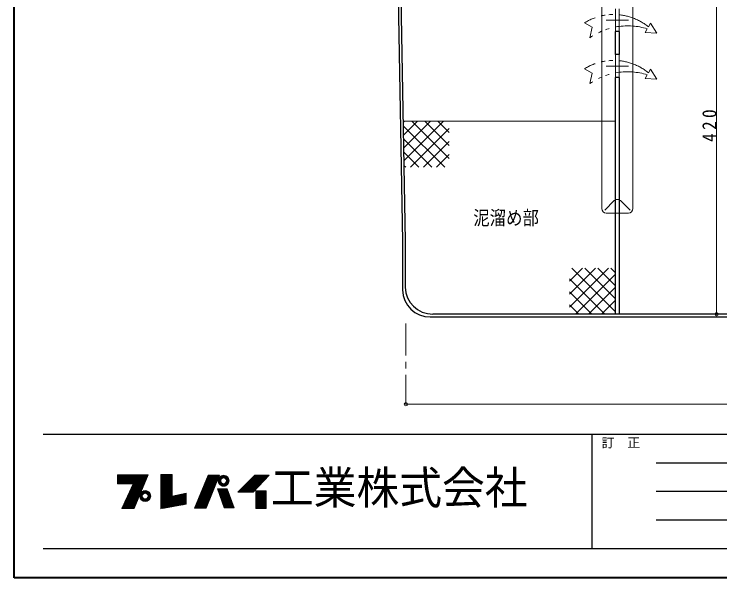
# Model space of a CAD drawing. Units: millimetres at full size, sheet at 1:7; details may follow other scales. Extents: x -1474 to 1361, y -976 to 991.
# Drawn here: x -1474 to -706, y -976 to -362 of the extents above; entities that cross this region are included whole.
import ezdxf
from ezdxf.enums import TextEntityAlignment as Align

# ---------------------------------------------------------------- set-up
doc = ezdxf.new("R2010")
doc.units = ezdxf.units.MM
doc.header["$LTSCALE"] = 7
doc.header["$PDMODE"] = 32
doc.header["$PDSIZE"] = 3.5
for name, pattern in [('CHAIN1', [8, 5, -1, 1, -1]), ('DASHED1', [1.8, 1.2, -0.6]), ('DOUBLE_CHAIN1', [8.8, 5, -1, 0.6, -0.6, 0.6, -1])]:
    doc.linetypes.add(name, pattern=pattern)
doc.layers.add('0-0_ﾚｲﾔ1', color=7, linetype='Continuous', lineweight=18)
doc.styles.add('ＭＳ ゴシック', font='')
doc.styles.get('ＭＳ ゴシック').set_extended_font_data('MS Gothic')

msp = doc.modelspace()

# ---------------------------------------------------------------- linework, layer by layer
at = {"layer": '0-0_ﾚｲﾔ1', "color": 1, "lineweight": 40}
for p, q in [((-1474.004, -975.609), (-1474.004, 991.391)), ((1360.996, -975.609), (-1474.004, -975.609))]:
    msp.add_line(p, q, dxfattribs=at)
at = {"layer": '0-0_ﾚｲﾔ1', "color": 4, "lineweight": 9}
for p, q in [((-834.844, -573.609), (-834.844, -88.609)), ((-800.844, -573.609), (-800.844, -88.609)), ((-709.844, -278.609), (-709.844, -688.609)), ((-819.844, -478.609), (-1050.836, -478.609)), ((-1050.811, -480.031), (-1049.389, -478.609)), ((-1050.75, -483.434), (-1005.575, -528.609)), ((-1050.562, -493.924), (-1035.247, -478.609)), ((-1050.313, -507.818), (-1021.104, -478.609)), ((-1050.064, -521.711), (-1006.962, -478.609)), ((-1041.433, -478.609), (-1000.828, -519.214)), ((-1027.291, -478.609), (-1000.828, -505.072)), ((-1013.148, -478.609), (-1000.828, -490.929)), ((-1042.82, -528.609), (-1000.828, -486.617)), ((-1050.492, -497.834), (-1019.717, -528.609)), ((-1028.678, -528.609), (-1000.828, -500.759)), ((-1050.234, -512.234), (-1033.859, -528.609)), ((-1014.536, -528.609), (-1000.828, -514.901)), ((-1049.976, -526.635), (-1048.001, -528.609)), ((-831.637, -575.417), (-821.353, -565.048)), ((-804.05, -575.417), (-814.334, -565.048)), ((-829.844, -578.609), (-819.844, -578.609)), ((-815.844, -578.609), (-805.844, -578.609)), ((-869.844, -680.902), (-827.551, -638.609)), ((-869.844, -666.759), (-841.693, -638.609)), ((-869.844, -652.617), (-855.835, -638.609)), ((-867.291, -638.609), (-819.844, -686.056)), ((-853.148, -638.609), (-819.844, -671.914)), ((-839.006, -638.609), (-819.844, -657.772)), ((-824.864, -638.609), (-819.844, -643.63)), ((-869.844, -650.198), (-831.433, -688.609)), ((-863.409, -688.609), (-819.844, -645.044)), ((-849.267, -688.609), (-819.844, -659.186)), ((-869.844, -664.34), (-845.575, -688.609)), ((-835.125, -688.609), (-819.844, -673.328)), ((-869.844, -678.483), (-859.717, -688.609)), ((-820.982, -688.609), (-819.844, -687.47)), ((-1047.844, -786.609), (-67.844, -786.609))]:
    msp.add_line(p, q, dxfattribs=at)
at = {"layer": '0-0_ﾚｲﾔ1', "color": 5, "lineweight": 25}
for p, q in [((-1057.735, -93.498), (-1048.495, -609.276)), ((-1059.032, -188.609), (-1051.495, -609.329)), ((-815.844, -381.109), (-819.844, -381.109)), ((-819.844, -406.109), (-819.844, -381.109)), ((-815.844, -381.109), (-815.844, -406.109)), ((-815.844, -406.109), (-819.844, -406.109)), ((-819.844, -688.609), (-819.844, -431.109)), ((-815.844, -431.109), (-819.844, -431.109)), ((-815.844, -431.109), (-815.844, -688.609)), ((-1051.495, -609.329), (-1051.495, -659.329)), ((-1048.495, -609.276), (-1048.495, -659.276)), ((-1051.495, -659.329), (-1051.429, -662.276)), ((-97.184, -688.609), (-1018.503, -688.609)), ((-1021.437, -691.609), (-94.25, -691.609))]:
    msp.add_line(p, q, dxfattribs=at)
at = {"layer": '0-0_ﾚｲﾔ1'}
for p, q in [((-819.844, -381.109), (-819.844, -356.109)), ((-815.844, -356.109), (-815.844, -381.109)), ((-819.844, -406.109), (-819.844, -431.109)), ((-815.844, -431.109), (-815.844, -406.109)), ((-1361.704, -863.749), (-1328.518, -863.749)), ((-1361.704, -864.043), (-1328.639, -864.043)), ((-1361.704, -864.484), (-1328.822, -864.484)), ((-1361.704, -864.925), (-1329.004, -864.925)), ((-1361.704, -865.366), (-1329.187, -865.366)), ((-1361.704, -865.954), (-1329.43, -865.954)), ((-1329.612, -866.395), (-1361.704, -866.395)), ((-1361.704, -866.836), (-1329.795, -866.836)), ((-1361.704, -867.277), (-1329.977, -867.277)), ((-1343.476, -899.911), (-1328.335, -863.308)), ((-1314.37, -863.161), (-1314.37, -900.352)), ((-1302.169, -863.161), (-1314.37, -863.161)), ((-1314.37, -863.749), (-1302.169, -863.749)), ((-1314.37, -864.043), (-1302.169, -864.043)), ((-1314.37, -864.484), (-1302.169, -864.484)), ((-1314.37, -864.925), (-1302.169, -864.925)), ((-1314.37, -865.366), (-1302.169, -865.366)), ((-1314.37, -865.954), (-1302.169, -865.954)), ((-1314.37, -866.395), (-1302.169, -866.395)), ((-1314.37, -866.836), (-1302.169, -866.836)), ((-1314.37, -867.277), (-1302.169, -867.277)), ((-1263.067, -863.896), (-1277.767, -899.617)), ((-1265.272, -899.617), (-1250.425, -863.896)), ((-1264.459, -867.277), (-1251.831, -867.277)), ((-1264.277, -866.836), (-1251.647, -866.836)), ((-1264.096, -866.395), (-1251.464, -866.395)), ((-1263.914, -865.954), (-1251.281, -865.954)), ((-1263.672, -865.366), (-1251.036, -865.366)), ((-1263.491, -864.925), (-1250.866, -864.925)), ((-1263.309, -864.484), (-1250.67, -864.484)), ((-1263.067, -863.896), (-1250.425, -863.896)), ((-1251.416, -867.13), (-1247.619, -867.13)), ((-1250.953, -866.395), (-1241.371, -866.395)), ((-1250.459, -865.807), (-1241.866, -865.807)), ((-1249.608, -865.072), (-1242.717, -865.072)), ((-1248.575, -864.484), (-1243.75, -864.484)), ((-1240.909, -867.13), (-1244.706, -867.13)), ((-1215.586, -867.277), (-1199.763, -867.277)), ((-1215.145, -866.836), (-1199.353, -866.836)), ((-1214.704, -866.395), (-1198.944, -866.395)), ((-1214.263, -865.954), (-1198.534, -865.954)), ((-1213.822, -882.418), (-1196.623, -863.896)), ((-1213.675, -865.366), (-1197.988, -865.366)), ((-1213.234, -864.925), (-1197.579, -864.925)), ((-1212.793, -864.484), (-1197.169, -864.484)), ((-1361.704, -867.718), (-1330.159, -867.718)), ((-1361.704, -868.159), (-1330.342, -868.159)), ((-1361.704, -868.453), (-1330.464, -868.453)), ((-1361.704, -869.041), (-1330.707, -869.041)), ((-1361.704, -869.482), (-1330.889, -869.482)), ((-1361.704, -869.923), (-1331.072, -869.923)), ((-1361.704, -870.364), (-1331.254, -870.364)), ((-1361.704, -870.805), (-1331.436, -870.805)), ((-1361.704, -871.246), (-1331.619, -871.246)), ((-1361.704, -871.687), (-1331.801, -871.687)), ((-1361.704, -872.128), (-1331.984, -872.128)), ((-1361.704, -872.569), (-1332.166, -872.569)), ((-1344.652, -873.157), (-1361.704, -873.157)), ((-1357, -899.911), (-1344.652, -873.157)), ((-1333.017, -874.627), (-1345.331, -874.627)), ((-1332.835, -874.186), (-1345.127, -874.186)), ((-1332.592, -873.598), (-1344.856, -873.598)), ((-1332.409, -873.157), (-1344.652, -873.157)), ((-1314.37, -867.718), (-1302.169, -867.718)), ((-1314.37, -868.159), (-1302.169, -868.159)), ((-1314.37, -868.453), (-1302.169, -868.453)), ((-1314.37, -869.041), (-1302.169, -869.041)), ((-1314.37, -869.482), (-1302.169, -869.482)), ((-1314.37, -869.923), (-1302.169, -869.923)), ((-1314.37, -870.364), (-1302.169, -870.364)), ((-1314.37, -870.805), (-1302.169, -870.805)), ((-1314.37, -871.246), (-1302.169, -871.246)), ((-1314.37, -871.687), (-1302.169, -871.687)), ((-1314.37, -872.128), (-1302.169, -872.128)), ((-1314.37, -872.569), (-1302.169, -872.569)), ((-1314.37, -873.157), (-1302.169, -873.157)), ((-1314.37, -873.598), (-1302.169, -873.598)), ((-1314.37, -874.186), (-1302.169, -874.186)), ((-1314.37, -874.627), (-1302.169, -874.627)), ((-1267.483, -874.627), (-1254.885, -874.627)), ((-1267.302, -874.186), (-1254.702, -874.186)), ((-1267.06, -873.598), (-1254.458, -873.598)), ((-1266.878, -873.157), (-1254.274, -873.157)), ((-1266.636, -872.569), (-1254.03, -872.569)), ((-1266.455, -872.128), (-1253.847, -872.128)), ((-1266.273, -871.687), (-1253.663, -871.687)), ((-1266.092, -871.246), (-1253.48, -871.246)), ((-1265.91, -870.805), (-1253.297, -870.805)), ((-1265.713, -870.364), (-1253.114, -870.364)), ((-1265.547, -869.923), (-1252.93, -869.923)), ((-1265.366, -869.482), (-1252.747, -869.482)), ((-1265.185, -869.041), (-1252.564, -869.041)), ((-1264.943, -868.453), (-1252.319, -868.453)), ((-1264.822, -868.159), (-1252.197, -868.159)), ((-1264.64, -867.718), (-1252.014, -867.718)), ((-1252.112, -869.923), (-1249.312, -869.923)), ((-1252.083, -869.335), (-1249.257, -869.335)), ((-1252.067, -870.658), (-1249.225, -870.658)), ((-1251.963, -868.6), (-1249.021, -868.6)), ((-1251.928, -871.393), (-1248.948, -871.393)), ((-1251.689, -867.718), (-1248.412, -867.718)), ((-1251.689, -872.128), (-1248.412, -872.128)), ((-1251.335, -872.863), (-1247.293, -872.863)), ((-1250.842, -873.598), (-1241.483, -873.598)), ((-1250.313, -874.186), (-1242.011, -874.186)), ((-1249.151, -875.068), (-1243.174, -875.068)), ((-1240.989, -872.863), (-1245.031, -872.863)), ((-1240.636, -867.718), (-1243.913, -867.718)), ((-1240.636, -872.128), (-1243.913, -872.128)), ((-1240.397, -871.393), (-1243.376, -871.393)), ((-1240.361, -868.6), (-1243.304, -868.6)), ((-1240.258, -870.658), (-1243.099, -870.658)), ((-1240.241, -869.335), (-1243.068, -869.335)), ((-1243.012, -869.923), (-1240.212, -869.923)), ((-1222.936, -874.627), (-1206.588, -874.627)), ((-1222.495, -874.186), (-1206.178, -874.186)), ((-1221.907, -873.598), (-1205.632, -873.598)), ((-1221.466, -873.157), (-1205.223, -873.157)), ((-1220.878, -872.569), (-1204.677, -872.569)), ((-1220.437, -872.128), (-1204.267, -872.128)), ((-1219.996, -871.687), (-1203.858, -871.687)), ((-1219.555, -871.246), (-1203.448, -871.246)), ((-1219.114, -870.805), (-1203.039, -870.805)), ((-1218.673, -870.364), (-1202.629, -870.364)), ((-1218.232, -869.923), (-1202.22, -869.923)), ((-1217.791, -869.482), (-1201.768, -869.482)), ((-1217.35, -869.041), (-1201.401, -869.041)), ((-1216.762, -868.453), (-1200.855, -868.453)), ((-1216.468, -868.159), (-1200.582, -868.159)), ((-1216.027, -867.718), (-1200.172, -867.718)), ((-1336.179, -882.271), (-1348.859, -882.271)), ((-1348.587, -881.683), (-1335.936, -881.683)), ((-1335.632, -880.948), (-1348.248, -880.948)), ((-1335.328, -880.213), (-1347.909, -880.213)), ((-1335.085, -879.625), (-1347.637, -879.625)), ((-1347.298, -878.89), (-1334.781, -878.89)), ((-1334.538, -878.302), (-1347.027, -878.302)), ((-1334.294, -877.714), (-1346.71, -877.714)), ((-1346.416, -876.979), (-1333.99, -876.979)), ((-1333.747, -876.391), (-1346.145, -876.391)), ((-1333.443, -875.656), (-1345.806, -875.656)), ((-1333.261, -875.215), (-1345.602, -875.215)), ((-1335.573, -882.271), (-1327.271, -882.271)), ((-1334.868, -881.683), (-1327.977, -881.683)), ((-1333.471, -880.948), (-1329.373, -880.948)), ((-1314.37, -875.215), (-1302.169, -875.215)), ((-1314.37, -875.656), (-1302.169, -875.656)), ((-1314.37, -876.391), (-1302.169, -876.391)), ((-1314.37, -876.979), (-1302.169, -876.979)), ((-1314.37, -877.714), (-1302.169, -877.714)), ((-1314.37, -878.302), (-1302.169, -878.302)), ((-1314.37, -878.89), (-1302.169, -878.89)), ((-1314.37, -879.625), (-1302.169, -879.625)), ((-1314.37, -880.213), (-1302.169, -880.213)), ((-1314.37, -880.948), (-1302.169, -880.948)), ((-1314.37, -881.683), (-1302.169, -881.683)), ((-1314.37, -882.271), (-1302.169, -882.271)), ((-1270.629, -882.271), (-1258.063, -882.271)), ((-1270.387, -881.683), (-1257.818, -881.683)), ((-1270.085, -880.948), (-1257.513, -880.948)), ((-1269.782, -880.213), (-1257.207, -880.213)), ((-1269.535, -879.625), (-1256.963, -879.625)), ((-1269.241, -878.89), (-1256.657, -878.89)), ((-1268.996, -878.302), (-1256.413, -878.302)), ((-1268.754, -877.714), (-1256.169, -877.714)), ((-1268.451, -876.979), (-1255.863, -876.979)), ((-1268.209, -876.391), (-1255.619, -876.391)), ((-1267.907, -875.656), (-1255.313, -875.656)), ((-1267.725, -875.215), (-1255.13, -875.215)), ((-1252.579, -878.89), (-1242.286, -878.89)), ((-1252.324, -879.625), (-1242.015, -879.625)), ((-1252.119, -880.213), (-1241.798, -880.213)), ((-1251.864, -880.948), (-1241.527, -880.948)), ((-1251.609, -881.683), (-1241.256, -881.683)), ((-1251.404, -882.271), (-1241.039, -882.271)), ((-1247.755, -875.656), (-1244.57, -875.656)), ((-1234.696, -899.47), (-1242.34, -878.743)), ((-1230.727, -882.418), (-1213.822, -882.418)), ((-1229.992, -881.683), (-1213.14, -881.683)), ((-1229.257, -880.948), (-1212.457, -880.948)), ((-1228.522, -880.213), (-1211.775, -880.213)), ((-1227.934, -879.625), (-1211.229, -879.625)), ((-1227.199, -878.89), (-1210.546, -878.89)), ((-1226.611, -878.302), (-1210, -878.302)), ((-1226.023, -877.714), (-1209.454, -877.714)), ((-1225.288, -876.979), (-1208.772, -876.979)), ((-1224.7, -876.391), (-1208.226, -876.391)), ((-1223.965, -875.656), (-1207.543, -875.656)), ((-1223.524, -875.215), (-1207.134, -875.215)), ((-1211.176, -881.683), (-1200.004, -881.683)), ((-1211.176, -882.271), (-1200.004, -882.271)), ((-1339.463, -890.209), (-1352.522, -890.209)), ((-1339.159, -889.474), (-1352.183, -889.474)), ((-1338.855, -888.739), (-1351.844, -888.739)), ((-1338.49, -887.857), (-1351.414, -887.857)), ((-1338.247, -887.269), (-1351.165, -887.269)), ((-1337.943, -886.534), (-1350.826, -886.534)), ((-1350.555, -885.946), (-1337.7, -885.946)), ((-1337.396, -885.211), (-1350.216, -885.211)), ((-1337.031, -884.329), (-1349.809, -884.329)), ((-1336.727, -883.594), (-1349.469, -883.594)), ((-1336.483, -883.006), (-1349.198, -883.006)), ((-1337.372, -886.534), (-1334.572, -886.534)), ((-1337.343, -885.946), (-1334.517, -885.946)), ((-1337.327, -887.269), (-1334.485, -887.269)), ((-1337.223, -885.211), (-1334.281, -885.211)), ((-1337.223, -887.857), (-1334.281, -887.857)), ((-1336.949, -884.329), (-1333.672, -884.329)), ((-1336.949, -888.739), (-1333.672, -888.739)), ((-1336.595, -883.594), (-1332.553, -883.594)), ((-1336.595, -889.474), (-1332.553, -889.474)), ((-1336.213, -883.006), (-1326.631, -883.006)), ((-1336.102, -890.209), (-1326.743, -890.209)), ((-1326.249, -883.594), (-1330.291, -883.594)), ((-1326.249, -889.474), (-1330.291, -889.474)), ((-1325.896, -884.329), (-1329.173, -884.329)), ((-1325.896, -888.739), (-1329.173, -888.739)), ((-1325.621, -885.211), (-1328.564, -885.211)), ((-1325.621, -887.857), (-1328.564, -887.857)), ((-1325.518, -887.269), (-1328.359, -887.269)), ((-1325.501, -885.946), (-1328.328, -885.946)), ((-1328.272, -886.534), (-1325.472, -886.534)), ((-1314.37, -883.006), (-1302.169, -883.006)), ((-1314.37, -883.594), (-1302.169, -883.594)), ((-1314.37, -884.329), (-1302.169, -884.329)), ((-1314.37, -885.211), (-1302.169, -885.211)), ((-1314.37, -885.946), (-1302.169, -885.946)), ((-1314.37, -886.534), (-1302.169, -886.534)), ((-1314.37, -887.269), (-1287.028, -887.269)), ((-1314.37, -887.857), (-1287.028, -887.857)), ((-1314.37, -888.739), (-1287.028, -888.739)), ((-1314.37, -889.474), (-1287.028, -889.474)), ((-1314.37, -890.209), (-1287.028, -890.209)), ((-1287.028, -886.534), (-1300.853, -886.534)), ((-1287.028, -885.946), (-1298.219, -885.946)), ((-1287.028, -885.211), (-1294.928, -885.211)), ((-1287.028, -884.329), (-1290.978, -884.329)), ((-1273.896, -890.209), (-1261.362, -890.209)), ((-1273.593, -889.474), (-1261.056, -889.474)), ((-1273.291, -888.739), (-1260.751, -888.739)), ((-1272.928, -887.857), (-1260.384, -887.857)), ((-1272.686, -887.269), (-1260.14, -887.269)), ((-1272.383, -886.534), (-1259.833, -886.534)), ((-1272.141, -885.946), (-1259.59, -885.946)), ((-1271.839, -885.211), (-1259.285, -885.211)), ((-1271.476, -884.329), (-1258.918, -884.329)), ((-1271.173, -883.594), (-1258.612, -883.594)), ((-1270.931, -883.006), (-1258.368, -883.006)), ((-1251.149, -883.006), (-1240.768, -883.006)), ((-1250.944, -883.594), (-1240.551, -883.594)), ((-1250.689, -884.329), (-1240.28, -884.329)), ((-1250.383, -885.211), (-1239.955, -885.211)), ((-1250.127, -885.946), (-1239.684, -885.946)), ((-1249.923, -886.534), (-1239.467, -886.534)), ((-1249.667, -887.269), (-1239.196, -887.269)), ((-1249.463, -887.857), (-1238.979, -887.857)), ((-1249.156, -888.739), (-1238.654, -888.739)), ((-1248.901, -889.474), (-1238.383, -889.474)), ((-1248.661, -890.209), (-1238.112, -890.209)), ((-1211.176, -883.006), (-1200.004, -883.006)), ((-1211.176, -883.594), (-1200.004, -883.594)), ((-1211.176, -884.329), (-1200.004, -884.329)), ((-1211.176, -885.211), (-1200.004, -885.211)), ((-1211.176, -885.946), (-1200.004, -885.946)), ((-1211.176, -886.534), (-1200.004, -886.534)), ((-1211.176, -887.269), (-1200.004, -887.269)), ((-1211.176, -887.857), (-1200.004, -887.857)), ((-1211.176, -888.739), (-1200.004, -888.739)), ((-1211.176, -889.474), (-1200.004, -889.474)), ((-1211.176, -890.209), (-1200.004, -890.209)), ((-1342.503, -897.559), (-1355.915, -897.559)), ((-1342.199, -896.824), (-1355.575, -896.824)), ((-1341.834, -895.942), (-1355.168, -895.942)), ((-1341.53, -895.207), (-1354.829, -895.207)), ((-1341.166, -894.325), (-1354.422, -894.325)), ((-1340.922, -893.737), (-1354.151, -893.737)), ((-1340.618, -893.002), (-1353.811, -893.002)), ((-1340.314, -892.267), (-1353.472, -892.267)), ((-1340.01, -891.532), (-1353.133, -891.532)), ((-1339.706, -890.797), (-1352.794, -890.797)), ((-1335.573, -890.797), (-1327.271, -890.797)), ((-1334.651, -891.532), (-1328.194, -891.532)), ((-1333.014, -892.267), (-1329.83, -892.267)), ((-1314.37, -890.797), (-1287.028, -890.797)), ((-1314.37, -891.532), (-1287.028, -891.532)), ((-1314.37, -892.267), (-1287.028, -892.267)), ((-1314.37, -893.002), (-1287.028, -893.002)), ((-1314.37, -893.737), (-1287.028, -893.737)), ((-1314.37, -894.325), (-1287.028, -894.325)), ((-1314.37, -895.207), (-1287.028, -895.207)), ((-1314.37, -895.942), (-1290.245, -895.942)), ((-1314.37, -896.824), (-1295.07, -896.824)), ((-1314.37, -897.559), (-1299.091, -897.559)), ((-1276.92, -897.559), (-1264.417, -897.559)), ((-1276.618, -896.824), (-1264.111, -896.824)), ((-1276.255, -895.942), (-1263.745, -895.942)), ((-1275.952, -895.207), (-1263.439, -895.207)), ((-1275.589, -894.325), (-1263.073, -894.325)), ((-1275.347, -893.737), (-1262.828, -893.737)), ((-1275.045, -893.002), (-1262.523, -893.002)), ((-1274.743, -892.267), (-1262.217, -892.267)), ((-1274.44, -891.532), (-1261.912, -891.532)), ((-1274.138, -890.797), (-1261.606, -890.797)), ((-1248.441, -890.797), (-1237.895, -890.797)), ((-1248.186, -891.532), (-1237.624, -891.532)), ((-1247.93, -892.267), (-1237.353, -892.267)), ((-1247.675, -893.002), (-1237.082, -893.002)), ((-1247.42, -893.737), (-1236.811, -893.737)), ((-1247.215, -894.325), (-1236.594, -894.325)), ((-1246.909, -895.207), (-1236.268, -895.207)), ((-1246.603, -895.942), (-1235.997, -895.942)), ((-1246.347, -896.824), (-1235.672, -896.824)), ((-1246.091, -897.559), (-1235.401, -897.559)), ((-1211.176, -890.797), (-1200.004, -890.797)), ((-1211.176, -891.532), (-1200.004, -891.532)), ((-1211.176, -892.267), (-1200.004, -892.267)), ((-1211.176, -893.002), (-1200.004, -893.002)), ((-1211.176, -893.737), (-1200.004, -893.737)), ((-1211.176, -894.325), (-1200.004, -894.325)), ((-1211.176, -895.207), (-1200.004, -895.207)), ((-1211.176, -895.942), (-1200.004, -895.942)), ((-1211.176, -896.824), (-1200.004, -896.824)), ((-1211.176, -897.559), (-1200.004, -897.559)), ((-1357, -899.911), (-1343.476, -899.911)), ((-1343.172, -899.176), (-1356.661, -899.176)), ((-1342.807, -898.294), (-1356.254, -898.294)), ((-1314.37, -898.294), (-1303.112, -898.294)), ((-1314.37, -899.176), (-1307.937, -899.176)), ((-1265.272, -899.617), (-1277.767, -899.617)), ((-1277.586, -899.176), (-1265.089, -899.176)), ((-1277.223, -898.294), (-1264.722, -898.294)), ((-1245.836, -898.294), (-1235.13, -898.294)), ((-1245.529, -899.176), (-1234.805, -899.176)), ((-1245.427, -899.47), (-1234.696, -899.47)), ((-1211.176, -898.294), (-1200.004, -898.294)), ((-1211.176, -899.176), (-1200.004, -899.176))]:
    msp.add_line(p, q, dxfattribs=at)
at = {"layer": '0-0_ﾚｲﾔ1', "color": 4, "linetype": 'CHAIN1', "lineweight": 9}
for p, q in [((-805.844, -368.609), (-829.844, -368.609)), ((-805.844, -418.609), (-829.844, -418.609)), ((-1047.844, -698.609), (-1047.844, -786.609))]:
    msp.add_line(p, q, dxfattribs=at)
at = {"layer": '0-0_ﾚｲﾔ1', "color": 4, "linetype": 'DOUBLE_CHAIN1', "lineweight": 9}
for p, q in [((-781.696, -372.024), (-783.987, -375.873)), ((-775.075, -382.882), (-781.696, -372.024)), ((-785.241, -377.98), (-787.588, -381.922)), ((-775.075, -382.882), (-787.588, -381.922)), ((-781.696, -422.024), (-783.987, -425.873)), ((-775.075, -432.882), (-781.696, -422.024)), ((-785.241, -427.98), (-787.588, -431.922)), ((-775.075, -432.882), (-787.588, -431.922))]:
    msp.add_line(p, q, dxfattribs=at)
at = {"layer": '0-0_ﾚｲﾔ1', "color": 4, "linetype": 'DASHED1', "lineweight": 9}
msp.add_line((-815.844, -578.609), (-819.844, -578.609), dxfattribs=at)
at = {"layer": '0-0_ﾚｲﾔ1', "color": 6, "lineweight": 25}
for p, q in [((-1442.504, -819.109), (1329.496, -819.109)), ((-845.504, -819.109), (-845.504, -944.109)), ((-775.504, -850.359), (-125.504, -850.359)), ((-125.504, -881.609), (-775.504, -881.609)), ((-125.504, -912.859), (-775.504, -912.859)), ((1329.496, -944.109), (-1442.504, -944.109))]:
    msp.add_line(p, q, dxfattribs=at)
at = {"layer": '0-0_ﾚｲﾔ1', "color": 4, "linetype": 'DOUBLE_CHAIN1', "lineweight": 9}
for points in [[(-853.55, -371.473), (-845.153, -376.314), (-847.721, -387.674)], [(-853.55, -421.473), (-845.153, -426.314), (-847.721, -437.674)]]:
    msp.add_lwpolyline(points, dxfattribs=at)
at = {"layer": '0-0_ﾚｲﾔ1'}
for points in [[(-1361.704, -873.157), (-1361.704, -863.308), (-1328.335, -863.308)], [(-1314.37, -900.352), (-1287.028, -895.354), (-1287.028, -883.447), (-1302.169, -886.828), (-1302.169, -863.161)], [(-1230.727, -882.418), (-1212.205, -863.896), (-1196.623, -863.896)], [(-1245.427, -899.47), (-1252.63, -878.743), (-1242.34, -878.743)]]:
    msp.add_lwpolyline(points, dxfattribs=at)
msp.add_lwpolyline([(-1211.176, -880.948), (-1211.176, -899.911), (-1200.004, -899.911), (-1200.004, -880.948)], close=True, dxfattribs=at)
for centre, radius in [((-1246.162, -869.923), 5.95), ((-1246.162, -869.923), 3.15), ((-1331.422, -886.534), 5.95), ((-1331.422, -886.534), 3.15)]:
    msp.add_circle(centre, radius, dxfattribs=at)
at = {"layer": '0-0_ﾚｲﾔ1', "color": 4, "linetype": 'DOUBLE_CHAIN1', "lineweight": 9}
for centre, radius, start, end in [((-821.868, -422.666), 60.204, 51.00866, 121.75253), ((-806.467, -447.371), 72.564, 72.99186, 124.64706), ((-821.868, -472.666), 60.204, 51.00866, 121.75253), ((-806.467, -497.371), 72.564, 72.99186, 124.64706)]:
    msp.add_arc(centre, radius, start, end, dxfattribs=at)
at = {"layer": '0-0_ﾚｲﾔ1', "color": 4, "lineweight": 9}
for centre, start, end in [((-817.844, -568.609), 113.57818, 134.58732), ((-817.844, -568.609), 45.41268, 66.42182), ((-829.844, -573.609), 180, 270), ((-805.844, -573.609), 270, 0)]:
    msp.add_arc(centre, 5, start, end, dxfattribs=at)
at = {"layer": '0-0_ﾚｲﾔ1', "color": 4, "linetype": 'DASHED1', "lineweight": 9}
msp.add_arc((-817.844, -568.609), 5, 66.42182, 113.57818, dxfattribs=at)
at = {"layer": '0-0_ﾚｲﾔ1', "color": 5, "lineweight": 25}
for centre in [(-1018.503, -658.609), (-1021.437, -661.609)]:
    msp.add_arc(centre, 30, 181.27303, 270, dxfattribs=at)
at = {"layer": '0-0_ﾚｲﾔ1', "color": 4}
for p in [(-709.844, -688.609), (-1047.844, -786.609)]:
    msp.add_point(p, dxfattribs=at)

# ---------------------------------------------------------------- texts
at = {"layer": '0-0_ﾚｲﾔ1', "style": 'ＭＳ ゴシック'}
for s, height, width, p in [('泥溜め部', 15.4, 0.85, (-974.588, -596.065)), ('工業株式会社', 35.92, 0.95, (-1194.754, -906.109))]:
    msp.add_text(s, height=height, dxfattribs=dict(at, width=width)).set_placement(p, align=Align.BOTTOM_LEFT)
msp.add_text('訂\u3000正', height=10.26, dxfattribs=at).set_placement((-835.004, -836.609), align=Align.BOTTOM_LEFT)
at = {"layer": '0-0_ﾚｲﾔ1', "insert": (-709.844, -501.109), "char_height": 15.4, "attachment_point": 7, "rotation": 90, "style": 'ＭＳ ゴシック'}
msp.add_mtext('\\T1.38;\\W0.9;420', dxfattribs=at)

doc.saveas('drawing.dxf')
